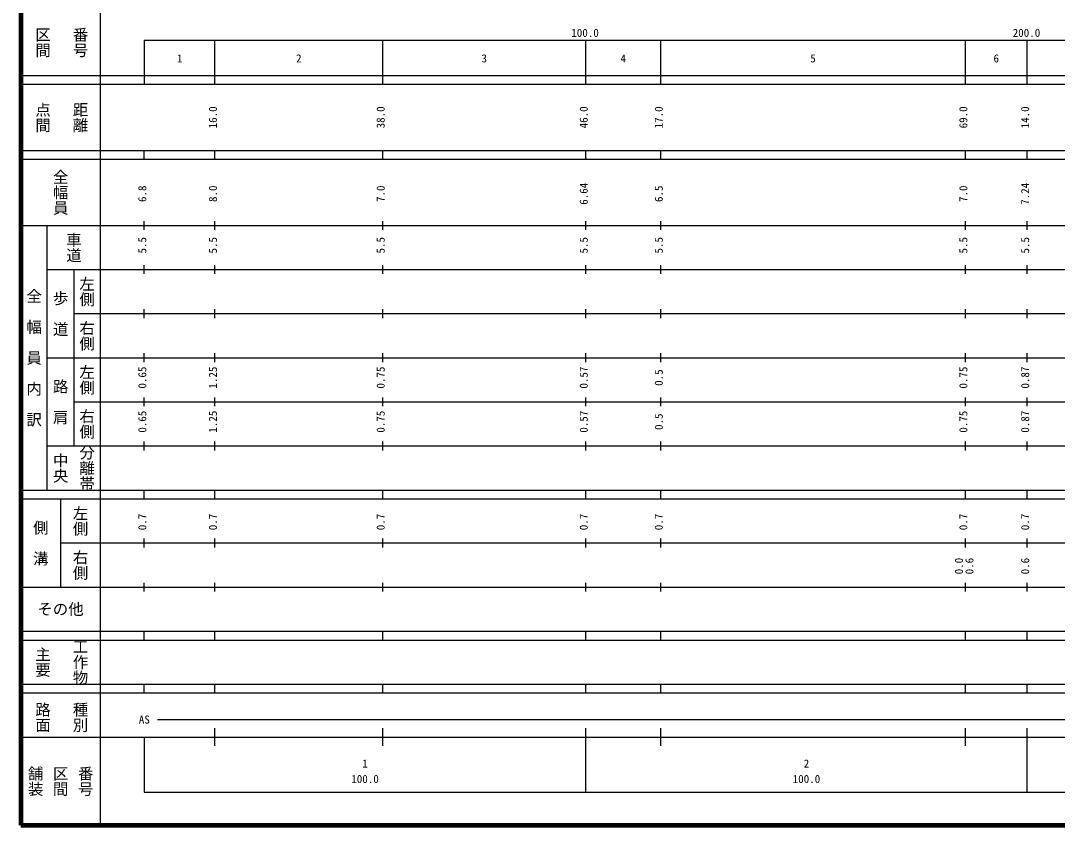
# Model space of a CAD drawing. Units: millimetres on the paper, enlarged 1000 times. Extents: x 40000 to 680000, y 20000 to 380000.
# Drawn here: x 40000 to 274821, y 20000 to 202409 of the extents above; entities that cross this region are included whole.
import ezdxf
from ezdxf.enums import TextEntityAlignment as Align

# ---------------------------------------------------------------- set-up
doc = ezdxf.new("R2010")
doc.units = ezdxf.units.MM
doc.header["$LTSCALE"] = 1000
doc.layers.add('M-TTL', color=2, linetype='Continuous', lineweight=140)
doc.layers.add('M-TTL-BAND', color=7, linetype='Continuous', lineweight=25)
doc.styles.add('@ＭＳ ゴシック', font='')
doc.styles.add('ＭＳ ゴシック', font='')
doc.styles.get('@ＭＳ ゴシック').set_extended_font_data('@MS Gothic')
doc.styles.get('ＭＳ ゴシック').set_extended_font_data('MS Gothic')

msp = doc.modelspace()

# ---------------------------------------------------------------- linework, layer by layer
at = {"layer": 'M-TTL'}
for p, q in [((40000, 380000), (40000, 20000)), ((40000, 20000), (680000, 20000))]:
    msp.add_line(p, q, dxfattribs=at)
at = {"layer": 'M-TTL-BAND'}
for p, q in [((58000, 370000), (58000, 20000)), ((68000, 198000), (579000, 198000)), ((68000, 198000), (68000, 188000)), ((84000, 188000), (84000, 198000)), ((122000, 188000), (122000, 198000)), ((168000, 188000), (168000, 198000)), ((185000, 188000), (185000, 198000)), ((254000, 188000), (254000, 198000)), ((268000, 188000), (268000, 198000)), ((40000, 190000), (579000, 190000)), ((40000, 188000), (579000, 188000)), ((40000, 173000), (579000, 173000)), ((68000, 171000), (68000, 173000)), ((84000, 171000), (84000, 173000)), ((122000, 171000), (122000, 173000)), ((168000, 171000), (168000, 173000)), ((185000, 171000), (185000, 173000)), ((254000, 171000), (254000, 173000)), ((268000, 171000), (268000, 173000)), ((40000, 171000), (579000, 171000)), ((40000, 156000), (579000, 156000)), ((46000, 96000), (46000, 156000)), ((68000, 155000), (68000, 157000)), ((84000, 155000), (84000, 157000)), ((122000, 155000), (122000, 157000)), ((168000, 155000), (168000, 157000)), ((185000, 155000), (185000, 157000)), ((254000, 155000), (254000, 157000)), ((268000, 155000), (268000, 157000)), ((46000, 146000), (579000, 146000)), ((52000, 146000), (52000, 106000)), ((68000, 145000), (68000, 147000)), ((84000, 145000), (84000, 147000)), ((122000, 145000), (122000, 147000)), ((168000, 145000), (168000, 147000)), ((185000, 145000), (185000, 147000)), ((254000, 145000), (254000, 147000)), ((268000, 145000), (268000, 147000)), ((68000, 135000), (68000, 137000)), ((84000, 135000), (84000, 137000)), ((122000, 135000), (122000, 137000)), ((168000, 135000), (168000, 137000)), ((185000, 135000), (185000, 137000)), ((254000, 135000), (254000, 137000)), ((268000, 135000), (268000, 137000)), ((52000, 136000), (579000, 136000)), ((68000, 125000), (68000, 127000)), ((84000, 125000), (84000, 127000)), ((122000, 125000), (122000, 127000)), ((168000, 125000), (168000, 127000)), ((185000, 125000), (185000, 127000)), ((254000, 125000), (254000, 127000)), ((268000, 125000), (268000, 127000)), ((46000, 126000), (579000, 126000)), ((52000, 116000), (579000, 116000)), ((68000, 115000), (68000, 117000)), ((84000, 115000), (84000, 117000)), ((122000, 115000), (122000, 117000)), ((168000, 115000), (168000, 117000)), ((185000, 115000), (185000, 117000)), ((254000, 115000), (254000, 117000)), ((268000, 115000), (268000, 117000)), ((46000, 106000), (579000, 106000)), ((68000, 105000), (68000, 107000)), ((84000, 105000), (84000, 107000)), ((122000, 105000), (122000, 107000)), ((168000, 105000), (168000, 107000)), ((185000, 105000), (185000, 107000)), ((254000, 105000), (254000, 107000)), ((268000, 105000), (268000, 107000)), ((40000, 96000), (579000, 96000)), ((40000, 94000), (579000, 94000)), ((49000, 94000), (49000, 74000)), ((68000, 94000), (68000, 96000)), ((84000, 94000), (84000, 96000)), ((122000, 94000), (122000, 96000)), ((168000, 94000), (168000, 96000)), ((185000, 94000), (185000, 96000)), ((254000, 94000), (254000, 96000)), ((268000, 94000), (268000, 96000)), ((68000, 83000), (68000, 85000)), ((84000, 83000), (84000, 85000)), ((122000, 83000), (122000, 85000)), ((168000, 83000), (168000, 85000)), ((185000, 83000), (185000, 85000)), ((254000, 83000), (254000, 85000)), ((268000, 83000), (268000, 85000)), ((49000, 84000), (579000, 84000)), ((40000, 74000), (579000, 74000)), ((68000, 73000), (68000, 75000)), ((84000, 73000), (84000, 75000)), ((122000, 73000), (122000, 75000)), ((168000, 73000), (168000, 75000)), ((185000, 73000), (185000, 75000)), ((254000, 73000), (254000, 75000)), ((268000, 73000), (268000, 75000)), ((40000, 64000), (579000, 64000)), ((68000, 62000), (68000, 64000)), ((84000, 62000), (84000, 64000)), ((122000, 62000), (122000, 64000)), ((168000, 62000), (168000, 64000)), ((185000, 62000), (185000, 64000)), ((254000, 62000), (254000, 64000)), ((268000, 62000), (268000, 64000)), ((40000, 62000), (579000, 62000)), ((40000, 52000), (579000, 52000)), ((68000, 50000), (68000, 52000)), ((84000, 50000), (84000, 52000)), ((122000, 50000), (122000, 52000)), ((168000, 50000), (168000, 52000)), ((185000, 50000), (185000, 52000)), ((254000, 50000), (254000, 52000)), ((268000, 50000), (268000, 52000)), ((40000, 50000), (579000, 50000)), ((71000, 44000), (565000, 44000)), ((40000, 40000), (579000, 40000)), ((68000, 40000), (68000, 27500)), ((84000, 38000), (84000, 42000)), ((122000, 38000), (122000, 42000)), ((168000, 27500), (168000, 42000)), ((185000, 38000), (185000, 42000)), ((254000, 38000), (254000, 42000)), ((268000, 27500), (268000, 42000)), ((68000, 27500), (579000, 27500))]:
    msp.add_line(p, q, dxfattribs=at)

# ---------------------------------------------------------------- texts
at = {"layer": 'M-TTL-BAND', "style": '@ＭＳ ゴシック'}
for s, p in [('区間', (45000, 197500)), ('番号', (53500, 197500)), ('点間', (45000, 180500)), ('距離', (53500, 180500)), ('全幅員', (49000, 163500)), ('車道', (52000, 151000)), ('左側', (55000, 141000)), ('全\u3000幅\u3000員\u3000内\u3000訳', (43000, 126000)), ('歩\u3000道', (49000, 136000)), ('右側', (55000, 131000)), ('左側', (55000, 121000)), ('路\u3000肩', (49000, 116000)), ('右側', (55000, 111000)), ('分離帯', (55000, 101000)), ('中央', (49000, 101000)), ('左側', (53500, 89000)), ('側\u3000溝', (44500, 84000)), ('右側', (53500, 79000)), ('工作物', (53500, 57000)), ('主要', (45000, 57000)), ('路面', (45000, 44500)), ('種別', (53500, 44500)), ('舗装', (43333, 30000)), ('区間', (49000, 30000)), ('番号', (54667, 30000))]:
    msp.add_text(s, height=2566, rotation=270, dxfattribs=at).set_placement(p, align=Align.MIDDLE_CENTER)
at = {"layer": 'M-TTL-BAND', "style": 'ＭＳ ゴシック'}
for s, p in [('100.0', (167844, 198195)), ('200.0', (267844, 198195)), ('1', (76000, 192405)), ('2', (103000, 192405)), ('3', (145000, 192405)), ('4', (176500, 192405)), ('5', (219500, 192405)), ('6', (261000, 192405)), ('AS', (68000, 42500)), ('1', (118000, 32523)), ('2', (218000, 32523)), ('100.0', (118000, 29033)), ('100.0', (218000, 29033))]:
    msp.add_text(s, height=1833, dxfattribs=at).set_placement(p, align=Align.BOTTOM_CENTER)
for s, p in [('16.0', (85000, 180500)), ('38.0', (123000, 180500)), ('46.0', (169000, 180500)), ('17.0', (186000, 180500)), ('69.0', (255000, 180500)), ('14.0', (269000, 180500)), ('6.8', (69000, 163174)), ('8.0', (85000, 163174)), ('7.0', (123000, 163174)), ('6.64', (169000, 163174)), ('6.5', (186000, 163174)), ('7.0', (255000, 163174)), ('7.24', (269000, 163174)), ('5.5', (69000, 151500)), ('5.5', (85000, 151500)), ('5.5', (123000, 151500)), ('5.5', (169000, 151500)), ('5.5', (186000, 151500)), ('5.5', (255000, 151500)), ('5.5', (269000, 151500)), ('0.65', (69000, 121500)), ('1.25', (85000, 121500)), ('0.75', (123000, 121500)), ('0.57', (169000, 121500)), ('0.5', (186000, 121500)), ('0.75', (255000, 121500)), ('0.87', (269000, 121500)), ('0.65', (69000, 111500)), ('1.25', (85000, 111500)), ('0.75', (123000, 111500)), ('0.57', (169000, 111500)), ('0.5', (186000, 111500)), ('0.75', (255000, 111500)), ('0.87', (269000, 111500)), ('0.7', (69000, 88764)), ('0.7', (85000, 88764)), ('0.7', (123000, 88764)), ('0.7', (169000, 88764)), ('0.7', (186000, 88764)), ('0.7', (255000, 88764)), ('0.7', (269000, 88764)), ('0.0', (254000, 78764)), ('0.6', (256370, 78764)), ('0.6', (269000, 78764))]:
    msp.add_text(s, height=1833, rotation=90, dxfattribs=at).set_placement(p, align=Align.BOTTOM_CENTER)
msp.add_text('その他', height=2566, dxfattribs=at).set_placement((49000, 69000), align=Align.MIDDLE_CENTER)

doc.saveas('drawing.dxf')
